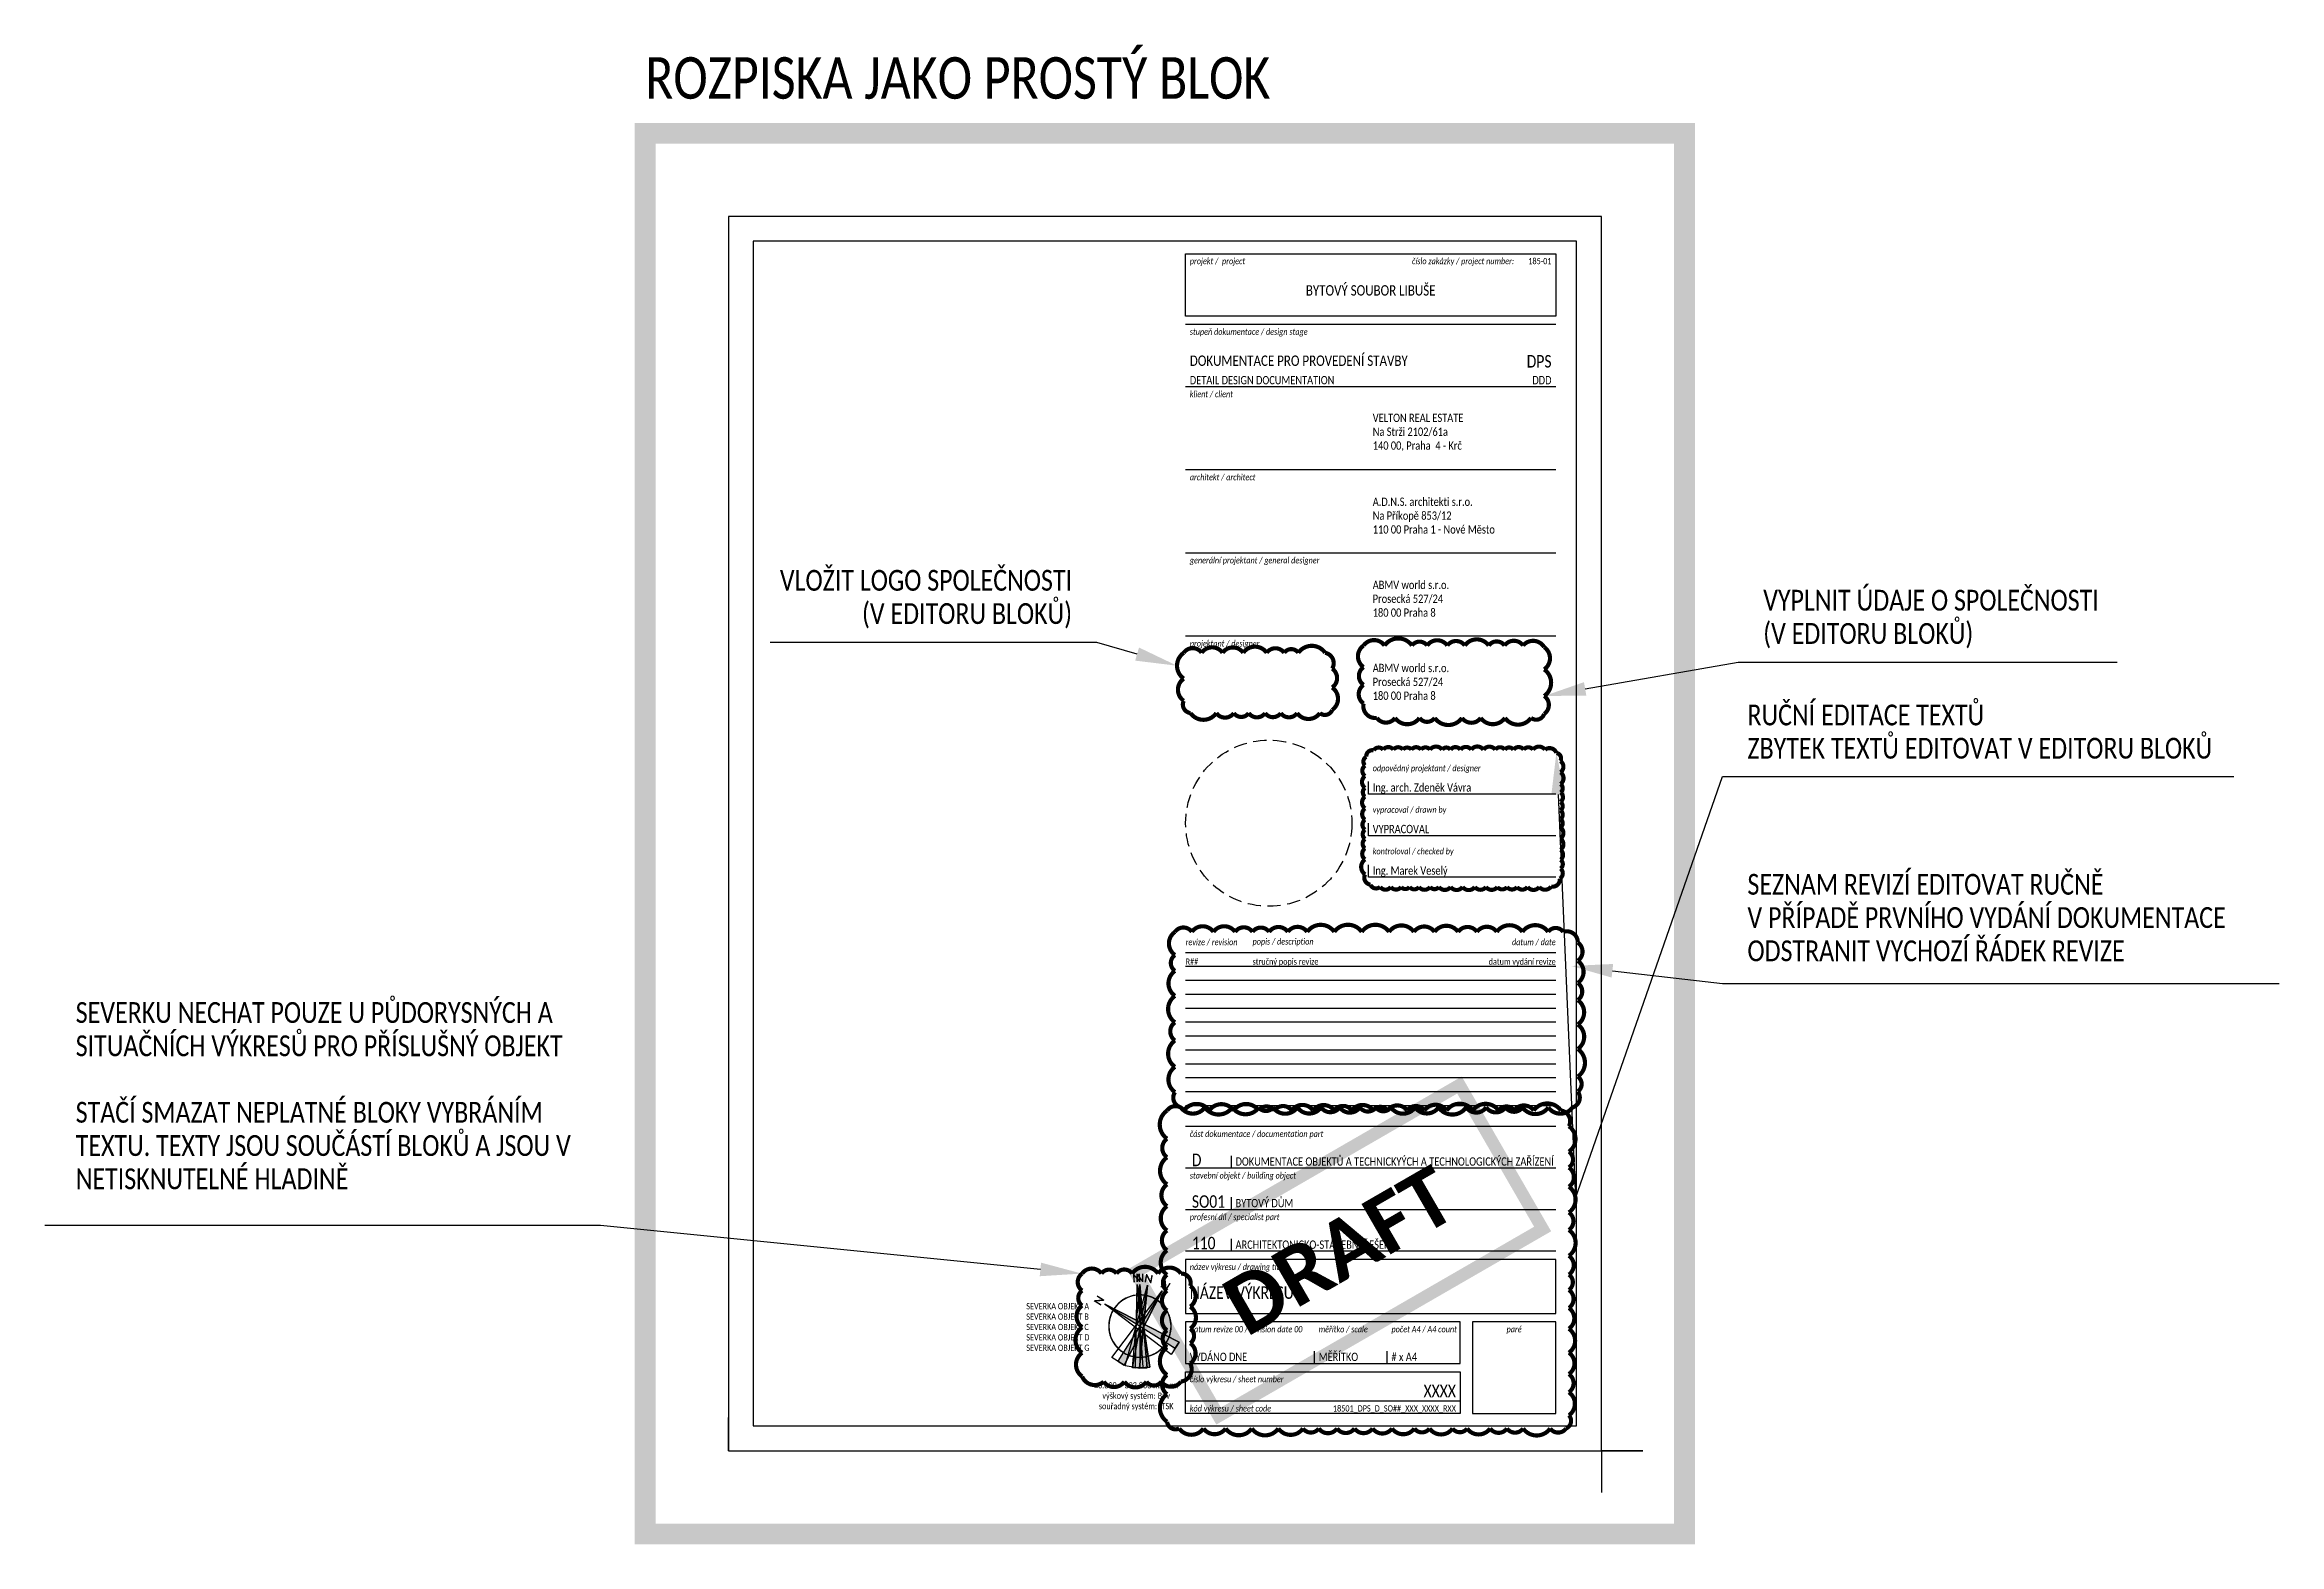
# Paper-space layout 'TB_Sheet_Full_Architect_STATIC' of a CAD drawing. Header units: millimetres. Extents: x -374 to 163, y -23 to 338.
import ezdxf
from ezdxf import colors
from ezdxf.entities.mleader import LeaderData, LeaderLine
from ezdxf.enums import TextEntityAlignment as Align
from ezdxf.math import Vec2, Vec3

# ---------------------------------------------------------------- set-up
doc = ezdxf.new("R2010")
doc.units = ezdxf.units.MM
doc.linetypes.add('HIDDEN2', pattern=[4.7625, 3.175, -1.5875])
doc.layers.add('ABMV_NoPrint', color=30, linetype='Continuous', plot=False)
doc.layers.add('ABMV_Sheet_Titleblock', color=7, linetype='Continuous')
doc.layers.add('ABMV_Sheet_Titleblock_Folding Marks', color=8, linetype='Continuous')
doc.styles.add('Calibri', font='calibri.ttf', dxfattribs={"width": 0.8, "height": 1.5})
doc.styles.add('Calibri_B', font='calibrib.ttf', dxfattribs={"width": 0.8, "height": 1.5})
doc.styles.add('Calibri_I', font='calibrii.ttf', dxfattribs={"width": 0.8, "height": 1.5})

# ---------------------------------------------------------------- blocks, each defined once
blk = doc.blocks.new('Stamp_DRAFT')
at = {"color": 0, "linetype": 'ByBlock', "lineweight": -2, "transparency": 16777216, "const_width": 3}
blk.add_lwpolyline([(-45, 20.21), (45, 20.21), (45, -19.79), (-45, -19.79)], close=True, dxfattribs=at)
at = {"color": 0, "linetype": 'ByBlock', "lineweight": -2, "transparency": 16777216, "style": 'Calibri_B'}
blk.add_text('DRAFT', height=14, dxfattribs=at).set_placement((0, 0.21), align=Align.MIDDLE_CENTER)
blk = doc.blocks.new('*U11')
at = {"layer": 'ABMV_Sheet_Titleblock'}
for points in [[(0, 297), (-210, 297), (-210, 0), (0, 0)], [(-204, 291), (-204, 6), (-6, 6), (-6, 291)]]:
    blk.add_lwpolyline(points, close=True, dxfattribs=at)
at = {"layer": 'ABMV_Sheet_Titleblock_Folding Marks'}
for p, q in [((0, 297), (-8, 297)), ((-210, 0), (-210, 8))]:
    blk.add_line(p, q, dxfattribs=at)
blk = doc.blocks.new('*U19')
at = {"layer": 'ABMV_Sheet_Titleblock'}
blk.add_line((44.5, 0), (-44.5, 0), dxfattribs=at)
blk = doc.blocks.new('*U20')
at = {"color": 0, "linetype": 'ByBlock', "lineweight": -2, "transparency": 16777216}
for p in [(0, 36.85), (0, 33.5), (0, 30.15), (0, 26.8), (0, 23.45), (0, 20.1), (0, 16.75), (0, 13.4), (0, 10.05), (0, 6.7), (0, 3.35), (0, 0)]:
    blk.add_blockref('*U19', p, dxfattribs=at)
blk = doc.blocks.new('North_Arrow_Object A')
h = blk.add_hatch(color=256)
h.dxf.hatch_style = 1
h.paths.add_polyline_path([(1.81, 9.83), (-1.81, -9.83), (-0.09, -10.15)])
for points in [[(1.81, 9.83), (-0.09, -10.15), (-3.53, -9.52)], [(1.81, 9.83), (-1.81, -9.83), (-0.09, -10.15)]]:
    blk.add_lwpolyline(points, close=True)
for start, end in [(81.2433, 247.8967), (271.2433, 77.8967)]:
    blk.add_arc((0, 0), 7.5, start, end)
at = {"style": 'Calibri_B'}
blk.add_text('N', height=2, rotation=349.57, dxfattribs=at).set_placement((1.81, 9.83), align=Align.BOTTOM_CENTER)
at = {"layer": 'ABMV_NoPrint', "style": 'Calibri', "width": 0.8}
blk.add_text('SEVERKA OBJEKT A', height=1.5, dxfattribs=at).set_placement((-27.34, 4.04))
blk = doc.blocks.new('North_Arrow_Object B')
h = blk.add_hatch(color=256)
h.dxf.hatch_style = 1
h.paths.add_polyline_path([(-0.68, 9.98), (0.68, -9.98), (2.42, -9.86)])
for points in [[(-0.68, 9.98), (2.42, -9.86), (-1.07, -10.1)], [(-0.68, 9.98), (0.68, -9.98), (2.42, -9.86)]]:
    blk.add_lwpolyline(points, close=True)
for start, end in [(95.5533, 262.2067), (285.5533, 92.2067)]:
    blk.add_arc((0, 0), 7.5, start, end)
at = {"style": 'Calibri_B'}
blk.add_text('N', height=2, rotation=3.88, dxfattribs=at).set_placement((-0.68, 9.98), align=Align.BOTTOM_CENTER)
at = {"layer": 'ABMV_NoPrint', "style": 'Calibri', "width": 0.8}
blk.add_text('SEVERKA OBJEKT B', height=1.5, dxfattribs=at).set_placement((-27.34, 1.54))
blk = doc.blocks.new('North_Arrow_Object C')
h = blk.add_hatch(color=256)
h.dxf.hatch_style = 1
h.paths.add_polyline_path([(-8.47, 5.31), (8.47, -5.31), (9.4, -3.83)])
for points in [[(-8.47, 5.31), (9.4, -3.83), (7.55, -6.79)], [(-8.47, 5.31), (8.47, -5.31), (9.4, -3.83)]]:
    blk.add_lwpolyline(points, close=True)
for start, end in [(339.6133, 146.2667), (149.6133, 316.2667)]:
    blk.add_arc((0, 0), 7.5, start, end)
at = {"style": 'Calibri_B'}
blk.add_text('N', height=2, rotation=57.94, dxfattribs=at).set_placement((-8.47, 5.31), align=Align.BOTTOM_CENTER)
at = {"layer": 'ABMV_NoPrint', "style": 'Calibri', "width": 0.8}
blk.add_text('SEVERKA OBJEKT C', height=1.5, dxfattribs=at).set_placement((-27.34, -0.96))
blk = doc.blocks.new('North_Arrow_Object D')
h = blk.add_hatch(color=256)
h.dxf.hatch_style = 1
h.paths.add_polyline_path([(5.31, 8.47), (-5.31, -8.47), (-3.83, -9.4)])
for points in [[(5.31, 8.47), (-3.83, -9.4), (-6.79, -7.55)], [(5.31, 8.47), (-5.31, -8.47), (-3.83, -9.4)]]:
    blk.add_lwpolyline(points, close=True)
for start, end in [(59.6133, 226.2667), (249.6133, 56.2667)]:
    blk.add_arc((0, 0), 7.5, start, end)
at = {"style": 'Calibri_B'}
blk.add_text('N', height=2, rotation=327.94, dxfattribs=at).set_placement((5.31, 8.47), align=Align.BOTTOM_CENTER)
at = {"layer": 'ABMV_NoPrint', "style": 'Calibri', "width": 0.8}
blk.add_text('SEVERKA OBJEKT D', height=1.5, dxfattribs=at).set_placement((-27.34, -3.46))
blk = doc.blocks.new('North_Arrow_Object G')
h = blk.add_hatch(color=256)
h.dxf.hatch_style = 1
h.paths.add_polyline_path([(0, 10), (0, -10), (1.75, -10)])
for points in [[(0, 10), (1.75, -10), (-1.75, -10)], [(0, 10), (0, -10), (1.75, -10)]]:
    blk.add_lwpolyline(points, close=True)
for start, end in [(91.6733, 258.3267), (281.6733, 88.3267)]:
    blk.add_arc((0, 0), 7.5, start, end)
at = {"style": 'Calibri_B'}
blk.add_text('N', height=2, dxfattribs=at).set_placement((0, 10), align=Align.BOTTOM_CENTER)
at = {"layer": 'ABMV_NoPrint', "style": 'Calibri', "width": 0.8}
blk.add_text('SEVERKA OBJEKT G', height=1.5, dxfattribs=at).set_placement((-27.34, -5.96))
blk = doc.blocks.new('ABMV_TB_Sheet_Full_Arch_STATIC')
at = {"layer": 'ABMV_NoPrint', "const_width": 1}
for points in [[(-100.46, 192, 0.520567), (-100.46, 185.79, 0.520567), (-100.46, 180.44, 0.520567), (-98.84, 177.5, 0.520567), (-92.62, 177.5, 0.520567), (-88.42, 177.5, 0.520567), (-84.84, 177.5, 0.520567), (-80.89, 177.5, 0.520567), (-77.12, 177.5, 0.520567), (-73.18, 177.5, 0.520567), (-67.72, 177.5, 0.520567), (-64.76, 178.25, 0.520567), (-64.76, 183.65, 0.520567), (-64.76, 188.19, 0.520567), (-66.45, 192, 0.520567), (-72.9, 192, 0.520567), (-76.3, 192, 0.520567), (-80.5, 192, 0.520567), (-86.16, 192, 0.520567), (-91.12, 192, 0.520567), (-96.16, 192, 0.520567)], [(-57.21, 193.74, 0.520567), (-57.21, 188.56, 0.520567), (-57.21, 184.27, 0.520567), (-57.21, 179.79, 0.520567), (-54, 176.34, 0.520567), (-49.63, 176.34, 0.520567), (-43.76, 176.34, 0.520567), (-40.1, 176.34, 0.520567), (-33.53, 176.34, 0.520567), (-29.02, 176.34, 0.520567), (-23.2, 176.34, 0.520567), (-16.94, 176.34, 0.520567), (-13.76, 177.3, 0.520567), (-13.76, 181.61, 0.520567), (-13.76, 188, 0.520567), (-13.76, 193.36, 0.520567), (-18.84, 193.74, 0.520567), (-23.29, 193.74, 0.520567), (-27.11, 193.74, 0.520567), (-32.85, 193.74, 0.520567), (-37.06, 193.74, 0.520567), (-41.93, 193.74, 0.520567), (-45.56, 193.74, 0.520567), (-52.16, 193.74, 0.520567)]]:
    blk.add_lwpolyline(points, format="xyb", close=True, dxfattribs=at)
at = {"layer": 'ABMV_NoPrint'}
blk.add_lwpolyline([(0, 0), (10, 0), (0, 0), (0, -10)], dxfattribs=at)
at = {"layer": 'ABMV_Sheet_Titleblock'}
for p, q in [((-11, 271), (-100, 271)), ((-11, 256), (-100, 256)), ((-11, 236), (-100, 236)), ((-11, 216), (-100, 216)), ((-11, 196), (-100, 196)), ((-56, 158), (-56, 161)), ((-11, 158), (-56, 158)), ((-56, 148), (-56, 151)), ((-11, 148), (-56, 148)), ((-56, 138), (-56, 141)), ((-11, 138), (-56, 138)), ((-11, 78), (-100, 78)), ((-89, 68), (-89, 71)), ((-11, 68), (-100, 68)), ((-89, 58), (-89, 61)), ((-11, 58), (-100, 58)), ((-89, 48), (-89, 51)), ((-11, 48), (-100, 48)), ((-69, 21), (-69, 24)), ((-51.5, 21), (-51.5, 24)), ((-100, 12), (-34, 12))]:
    blk.add_line(p, q, dxfattribs=at)
blk.add_lwpolyline([(-100, 273), (-100, 288), (-11, 288), (-11, 273)], close=True, dxfattribs=at)
at = {"layer": 'ABMV_Sheet_Titleblock', "lineweight": 30}
for points in [[(-11, 46), (-100, 46), (-100, 33), (-11, 33)], [(-34, 21), (-34, 31), (-100, 31), (-100, 21)], [(-31, 9), (-11, 9), (-11, 31), (-31, 31)], [(-100, 19), (-34, 19), (-34, 9), (-100, 9)]]:
    blk.add_lwpolyline(points, close=True, dxfattribs=at)
at = {"layer": 'ABMV_Sheet_Titleblock', "color": 8, "linetype": 'HIDDEN2'}
blk.add_circle((-80, 151), 20, dxfattribs=at)
blk.add_blockref('*U20', (-55.5, 83))
at = {"layer": 'ABMV_Sheet_Titleblock', "style": 'Calibri_I', "width": 0.8}
for s, p in [('projekt /  project', (-99, 287)), ('stupeň dokumentace / design stage', (-99, 270)), ('klient / client', (-99, 255)), ('architekt / architect', (-99, 235)), ('generální projektant / general designer', (-99, 215)), ('projektant / designer', (-99, 195)), ('část dokumentace / documentation part', (-99, 77)), ('stavební objekt / building object', (-99, 67)), ('profesní díl / specialist part', (-99, 57)), ('název výkresu / drawing title', (-99, 45)), ('číslo výkresu / sheet number', (-99, 18))]:
    blk.add_text(s, height=1.5, dxfattribs=at).set_placement(p, align=Align.TOP_LEFT)
at = {"layer": 'ABMV_Sheet_Titleblock', "width": 0.8}
for s, style, p in [('číslo zakázky / project number:', 'Calibri_I', (-21, 287)), ('185-01', 'Calibri', (-12, 287))]:
    blk.add_text(s, height=1.5, dxfattribs=dict(at, style=style)).set_placement(p, align=Align.TOP_RIGHT)
at = {"layer": 'ABMV_Sheet_Titleblock', "style": 'Calibri', "width": 0.8}
for s, height, p in [('DPS', 3, (-12, 259.73)), ('DDD', 2, (-12, 256))]:
    blk.add_text(s, height=height, dxfattribs=at).set_placement(p, align=Align.BOTTOM_RIGHT)
at = {"layer": 'ABMV_Sheet_Titleblock', "width": 0.8}
for s, height, style, p in [('DETAIL DESIGN DOCUMENTATION', 2, 'Calibri', (-99, 256)), ('kód výkresu / sheet code', 1.5, 'Calibri_I', (-99, 9))]:
    blk.add_text(s, height=height, dxfattribs=dict(at, style=style)).set_placement(p, align=Align.BOTTOM_LEFT)
at = {"layer": 'ABMV_Sheet_Titleblock', "style": 'Calibri_I', "width": 0.8}
for s, p in [('odpovědný projektant / designer', (-55, 163.5)), ('vypracoval / drawn by', (-55, 153.5)), ('kontroloval / checked by', (-55, 143.5))]:
    blk.add_text(s, height=1.5, dxfattribs=at).set_placement(p)
blk.add_text('paré', height=1.5, dxfattribs=at).set_placement((-21, 30), align=Align.TOP_CENTER)
at = {"layer": 'ABMV_Sheet_Titleblock', "style": 'Calibri'}
for s, insert, char_height, attachment_point in [('{\\fCalibri Light|b0|i0|c0|p34;\\H0.83333x;BYTOVÝ SOUBOR LIBUŠE}', (-55.5, 279.18), 3, 5), ('{\\fCalibri|b0|i0|c238|p34;DOKUMENTACE PRO PROVEDENÍ STAVBY}', (-99, 261), 2.5, 7), ('\\A1;{\\fCalibri|b0|i0|c238|p34;VELTON REAL ESTATE\\P}Na {\\fCalibri|b0|i0|c238|p34;Strži 2102/61a\\P140 00, Praha  4 - Krč}', (-55, 245), 2, 4), ('\\A1;{\\fCalibri|b0|i0|c238|p34;A.D.N.S. }architekti s.r.o.\\PNa P{\\fCalibri|b0|i0|c238|p34;říkopě 853/12\\P110 00 Praha 1 - Nové Město}', (-55, 225), 2, 4), ('\\A1;ABMV world s.r.o.\\PProsecká 527/24\\P180 00 Praha 8', (-55, 205), 2, 4), ('\\A1;ABMV world s.r.o.\\PProsecká 527/24\\P180 00 Praha 8', (-55, 185), 2, 4)]:
    blk.add_mtext(s, dxfattribs=dict(at, insert=insert, char_height=char_height, attachment_point=attachment_point))
at = {"layer": 'ABMV_Sheet_Titleblock', "char_height": 1.5}
for s, insert, width, attachment_point, style in [('revize / revision', (-100, 122.35), 15, 4, 'Calibri_I'), ('popis / description', (-83.91, 122.35), 57.9092, 4, 'Calibri_I'), ('datum / date', (-11, 122.35), 15, 6, 'Calibri_I'), ('datum revize{\\fCalibri|b0|i1|c238|p34; 00} / revision date{\\fCalibri|b0|i1|c238|p34; 00}', (-99, 30), 30, 1, 'Calibri_I'), ('měřítko / scale', (-68, 30), 19, 1, 'Calibri_I'), ('počet A4 / A4 count', (-50.5, 30), 16.5, 1, 'Calibri_I'), ('±0.000 = {\\fCalibri|b0|i0|c238|p34;303,800} m n. m.{\\fCalibri|b0|i0|c238|p34;\\Pvýškový systém: Bpv\\Psouřadný systém: JTSK}', (-111.9, 9.63), 19.5159, 8, 'Calibri')]:
    blk.add_mtext(s, dxfattribs=dict(at, insert=insert, width=width, attachment_point=attachment_point, style=style))
at = {"layer": 'ABMV_NoPrint'}
ml = blk.add_multileader_mtext('Standard', dxfattribs=at)
ml.set_content('VLO{\\fCalibri|b0|i0|c238|p34;ŽIT LOGO SPOLEČNOSTI }({\\fCalibri|b0|i0|c238|p34;V EDITORU BLOKŮ})', color=256, style='Calibri')
ml.set_leader_properties()
ml.build(insert=Vec2(0, 0))
ml.multileader.update_dxf_attribs({"text_left_attachment_type": 5, "text_right_attachment_type": 5, "dogleg_length": 5, "arrow_head_size": 10})
ctx = ml.context
ctx.base_point, ctx.char_height, ctx.arrow_head_size, ctx.landing_gap_size, ctx.plane_origin = Vec3(-198.73, 194.51), 5, 10, 1, Vec3(-180.17, 207.96)
ctx.left_attachment, ctx.right_attachment, ctx.text_align_type = 5, 5, 2
notes = []
notes.append((ctx, [(1, (1, 1, 0), (-121.33, 194.51), (-1, 0), 5, [(1, [(-102.08, 188.89)], 0, [])])]))
ctx.mtext.insert, ctx.mtext.width, ctx.mtext.alignment, ctx.mtext.line_spacing_factor, ctx.mtext.flow_direction = Vec3(-127.33, 211.94), 71.9253, 3, 0.96, 5
ml = blk.add_multileader_mtext('Standard', dxfattribs=at)
ml.set_content('{\\fCalibri|b0|i0|c238|p34;VYPLNIT ÚDAJE O SPOLEČNOSTI }({\\fCalibri|b0|i0|c238|p34;V EDITORU BLOKŮ})', color=256, style='Calibri')
ml.set_leader_properties()
ml.build(insert=Vec2(0, 0))
ml.multileader.update_dxf_attribs({"text_left_attachment_type": 5, "text_right_attachment_type": 5, "dogleg_length": 5, "arrow_head_size": 10})
ctx = ml.context
ctx.base_point, ctx.char_height, ctx.arrow_head_size, ctx.landing_gap_size, ctx.plane_origin = Vec3(37.93, 189.71), 5, 10, 1, Vec3(26.77, 207.96)
ctx.left_attachment, ctx.right_attachment = 5, 5
notes.append((ctx, [(0, (1, 1, 0), (32.93, 189.71), (1, 0), 5, [(1, [(-13.76, 181.61)], 0, [])])]))
ctx.mtext.insert, ctx.mtext.width, ctx.mtext.line_spacing_factor, ctx.mtext.flow_direction = Vec3(38.93, 207.15), 84.2904, 0.96, 5
for ctx, leaders in notes:
    for number, flags, end, landing, length, lines in leaders:
        leader = LeaderData()
        leader.index, (leader.has_last_leader_line, leader.has_dogleg_vector, leader.attachment_direction) = number, flags
        leader.last_leader_point, leader.dogleg_vector, leader.dogleg_length = Vec3(end), Vec3(landing), length
        for number, points, colour, breaks in lines:
            line = LeaderLine()
            line.index, line.vertices, line.color, line.breaks = number, Vec3.list(points), colors.encode_raw_color(colour), breaks
            leader.lines.append(line)
        ctx.leaders.append(leader)

psp = doc.layouts.new('TB_Sheet_Full_Architect_STATIC')

# ---------------------------------------------------------------- linework, layer by layer
at = {"layer": 'ABMV_NoPrint', "const_width": 5}
psp.add_lwpolyline([(-230, 317), (20, 317), (20, -20), (-230, -20)], close=True, dxfattribs=at)
at = {"layer": 'ABMV_NoPrint', "const_width": 1}
for points in [[(-56.84, 138.68, 0.520567), (-55.56, 136.22, 0.520567), (-53.22, 135.68, 0.520567), (-50.64, 135.68, 0.520567), (-48.16, 135.68, 0.520567), (-46.15, 135.68, 0.520567), (-43.88, 135.68, 0.520567), (-41.21, 135.68, 0.520567), (-39.08, 135.68, 0.520567), (-36.27, 135.68, 0.520567), (-33.39, 135.68, 0.520567), (-30.44, 135.68, 0.520567), (-27.77, 135.68, 0.520567), (-25.03, 135.68, 0.520567), (-22.71, 135.68, 0.520567), (-20.3, 135.68, 0.520567), (-17.76, 135.68, 0.520567), (-14.94, 135.68, 0.520567), (-12.11, 135.77, 0.520567), (-10.01, 137.67, 0.520567), (-9.84, 140.08, 0.520567), (-9.84, 142.22, 0.520567), (-9.84, 144.6, 0.520567), (-9.84, 147.29, 0.520567), (-9.84, 149.98, 0.520567), (-9.84, 152.02, 0.520567), (-9.84, 154.1, 0.520567), (-9.84, 156.12, 0.520567), (-9.84, 158.38, 0.520567), (-9.84, 160.43, 0.520567), (-9.84, 163.24, 0.520567), (-9.86, 165.97, 0.520567), (-10.83, 167.9, 0.520567), (-13.57, 168.68, 0.520567), (-16.45, 168.68, 0.520567), (-18.69, 168.68, 0.520567), (-21.14, 168.68, 0.520567), (-23.24, 168.68, 0.520567), (-25.53, 168.68, 0.520567), (-28.36, 168.68, 0.520567), (-31.31, 168.68, 0.520567), (-33.9, 168.68, 0.520567), (-36.3, 168.68, 0.520567), (-38.31, 168.68, 0.520567), (-41.23, 168.68, 0.520567), (-43.39, 168.68, 0.520567), (-45.72, 168.68, 0.520567), (-47.73, 168.68, 0.520567), (-50.04, 168.68, 0.520567), (-52.47, 168.68, 0.520567), (-54.76, 168.53, 0.520567), (-56.54, 166.99, 0.520567), (-56.84, 164.89, 0.520567), (-56.84, 162.35, 0.520567), (-56.84, 159.49, 0.520567), (-56.84, 157.38, 0.520567), (-56.84, 154.56, 0.520567), (-56.84, 151.85, 0.520567), (-56.84, 149.43, 0.520567), (-56.84, 147.21, 0.520567), (-56.84, 144.95, 0.520567), (-56.84, 142.29, 0.520567)], [(-104.47, 81.87, -0.520567), (-100.42, 81.87, -0.520567), (-94.33, 81.87, -0.520567), (-88.46, 81.87, -0.520567), (-82.44, 81.87, -0.520567), (-78.64, 81.87, -0.520567), (-74.5, 81.87, -0.520567), (-69.33, 81.87, -0.520567), (-64.28, 81.87, -0.520567), (-60.02, 81.87, -0.520567), (-54.88, 81.87, -0.520567), (-51.47, 81.87, -0.520567), (-46.73, 81.87, -0.520567), (-42.59, 81.87, -0.520567), (-37.23, 81.87, -0.520567), (-30.93, 81.87, -0.520567), (-24.73, 81.87, -0.520567), (-20.98, 81.87, -0.520567), (-16.28, 81.87, -0.520567), (-9.73, 81.87, -0.520567), (-7.82, 78.09, -0.520567), (-7.82, 71.97, -0.520567), (-7.82, 68.16, -0.520567), (-7.82, 63.53, -0.520567), (-7.82, 57.35, -0.520567), (-7.82, 53.14, -0.520567), (-7.82, 46.92, -0.520567), (-7.82, 42.39, -0.520567), (-7.82, 38.71, -0.520567), (-7.82, 34.36, -0.520567), (-7.82, 29.36, -0.520567), (-7.82, 23.61, -0.520567), (-7.82, 18.45, -0.520567), (-7.82, 14.08, -0.520567), (-7.82, 8.54, -0.520567), (-8.5, 5.38, -0.520567), (-12.32, 5.38, -0.520567), (-18.83, 5.38, -0.520567), (-22.71, 5.38, -0.520567), (-26.76, 5.38, -0.520567), (-32.3, 5.38, -0.520567), (-35.8, 5.38, -0.520567), (-41.35, 5.38, -0.520567), (-44.99, 5.38, -0.520567), (-50.35, 5.38, -0.520567), (-55.03, 5.38, -0.520567), (-59.38, 5.38, -0.520567), (-63.58, 5.38, -0.520567), (-67.99, 5.38, -0.520567), (-71.78, 5.38, -0.520567), (-77.71, 5.38, -0.520567), (-84.09, 5.38, -0.520567), (-90.38, 5.38, -0.520567), (-95.71, 5.38, -0.520567), (-101.56, 5.38, -0.520567), (-104.47, 6.99, -0.520567), (-104.47, 13.62, -0.520567), (-104.47, 18.24, -0.520567), (-104.47, 24.89, -0.520567), (-104.47, 28.98, -0.520567), (-104.47, 33.76, -0.520567), (-104.47, 38.51, -0.520567), (-104.47, 42.34, -0.520567), (-104.47, 48.22, -0.520567), (-104.47, 53.01, -0.520567), (-104.47, 58.86, -0.520567), (-104.47, 64.1, -0.520567), (-104.47, 70.62, -0.520567), (-104.47, 75.09, -0.520567)]]:
    psp.add_lwpolyline(points, format="xyb", close=True, dxfattribs=at)
at = {"layer": 'ABMV_NoPrint', "color": 1, "const_width": 1}
for points in [[(-102.57, 124.85, -0.520567), (-98.51, 124.85, -0.520567), (-93.32, 124.85, -0.520567), (-88.11, 124.85, -0.520567), (-83.91, 124.85, -0.520567), (-79.93, 124.85, -0.520567), (-75.42, 124.85, -0.520567), (-70.77, 124.85, -0.520567), (-64.24, 124.85, -0.520567), (-57.65, 124.85, -0.520567), (-51.07, 124.85, -0.520567), (-45.1, 124.85, -0.520567), (-40.13, 124.85, -0.520567), (-34.47, 124.85, -0.520567), (-29.93, 124.85, -0.520567), (-25.17, 124.85, -0.520567), (-19.01, 124.85, -0.520567), (-12.8, 124.85, -0.520567), (-9.18, 124.85, -0.520567), (-5.68, 122.3, -0.520567), (-5.68, 117.9, -0.520567), (-5.68, 112.56, -0.520567), (-5.68, 108.44, -0.520567), (-5.68, 102.57, -0.520567), (-5.68, 96.67, -0.520567), (-5.68, 90.03, -0.520567), (-5.68, 86.44, -0.520567), (-6.95, 82.63, -0.520567), (-12.77, 82.63, -0.520567), (-18.97, 82.63, -0.520567), (-23.06, 82.63, -0.520567), (-27.71, 82.63, -0.520567), (-32.52, 82.63, -0.520567), (-39.17, 82.63, -0.520567), (-44.8, 82.63, -0.520567), (-50.64, 82.63, -0.520567), (-54.24, 82.63, -0.520567), (-58.09, 82.63, -0.520567), (-62.95, 82.63, -0.520567), (-67.43, 82.63, -0.520567), (-73.12, 82.63, -0.520567), (-79, 82.63, -0.520567), (-82.39, 82.63, -0.520567), (-88.78, 82.63, -0.520567), (-95.38, 82.63, -0.520567), (-101.16, 82.63, -0.520567), (-102.57, 86.3, -0.520567), (-102.57, 92.37, -0.520567), (-102.57, 98.72, -0.520567), (-102.57, 103.09, -0.520567), (-102.57, 109.45, -0.520567), (-102.57, 115.46, -0.520567), (-102.57, 119.28, -0.520567)], [(-124.9, 42.64, 0.520567), (-124.9, 38.55, 0.520567), (-124.9, 34.94, 0.520567), (-124.9, 29.73, 0.520567), (-124.9, 23.58, 0.520567), (-124.9, 17.89, 0.520567), (-119.7, 16.64, 0.520567), (-114.75, 16.64, 0.520567), (-109.43, 16.64, 0.520567), (-105.84, 16.64, 0.520567), (-101.16, 16.64, 0.520567), (-98.9, 21.01, 0.520567), (-98.9, 25.89, 0.520567), (-98.9, 29.41, 0.520567), (-98.9, 34.69, 0.520567), (-98.9, 39.66, 0.520567), (-101.14, 42.64, 0.520567), (-106.65, 42.64, 0.520567), (-112.88, 42.64, 0.520567), (-116.64, 42.64, 0.520567), (-120.25, 42.64, 0.520567)]]:
    psp.add_lwpolyline(points, format="xyb", close=True, dxfattribs=at)

# ---------------------------------------------------------------- block references
for name, p in [('*U11', (0, 0)), ('ABMV_TB_Sheet_Full_Arch_STATIC', (0, 0)), ('North_Arrow_Object B', (-111, 30)), ('North_Arrow_Object G', (-111, 30)), ('North_Arrow_Object A', (-111, 30)), ('North_Arrow_Object D', (-111, 30)), ('North_Arrow_Object C', (-111, 30))]:
    psp.add_blockref(name, p)
at = {"layer": 'ABMV_Sheet_Titleblock', "color": 1, "transparency": 33554534, "rotation": 30}
psp.add_blockref('Stamp_DRAFT', (-63, 48), dxfattribs=at)

# ---------------------------------------------------------------- texts
at = {"layer": 'ABMV_NoPrint', "style": 'Calibri', "width": 0.8}
psp.add_text('ROZPISKA JAKO PROSTÝ BLOK', height=10, dxfattribs=at).set_placement((-230, 325.3))
at = {"layer": 'ABMV_Sheet_Titleblock', "style": 'Calibri', "width": 0.8}
for s, height, p in [('Ing. arch. Zdeněk Vávra', 2, (-55, 158)), ('VYPRACOVAL', 2, (-55, 148)), ('Ing. Marek Veselý', 2, (-55, 138)), ('R##', 1.5, (-100, 116.5)), ('stručný popis revize', 1.5, (-83.91, 116.5)), ('D', 3, (-98.5, 67.58)), ('DOKUMENTACE OBJEKTŮ A TECHNICKYÝCH A TECHNOLOGICKÝCH ZAŘÍZENÍ', 2, (-88, 68)), ('SO01', 3, (-98.5, 57.58)), ('BYTOVÝ DŮM', 2, (-88, 58)), ('110', 3, (-98.5, 47.58)), ('ARCHITEKTONICKO-STAVEBNÍ ŘEŠENÍ', 2, (-88, 48)), ('VYDÁNO DNE', 2, (-99, 21)), ('MĚŘÍTKO', 2, (-68, 21)), ('# x A4', 2, (-50.5, 21))]:
    psp.add_text(s, height=height, dxfattribs=at).set_placement(p, align=Align.BOTTOM_LEFT)
for s, height, p in [('datum vydání revize', 1.5, (-11, 116.5)), ('18501_DPS_D_SO##_XXX_XXXX_RXX', 1.5, (-35, 9)), ('XXXX', 3, (-35, 12))]:
    psp.add_text(s, height=height, dxfattribs=at).set_placement(p, align=Align.BOTTOM_RIGHT)
at = {"layer": 'ABMV_Sheet_Titleblock', "insert": (-99, 38.04), "char_height": 3, "attachment_point": 4, "style": 'Calibri'}
psp.add_mtext('\\W0.8000;NÁZEV VÝKRESU', dxfattribs=at)

# ---------------------------------------------------------------- leaders
at = {"layer": 'ABMV_NoPrint'}
ml = psp.add_multileader_mtext('Standard', dxfattribs=at)
ml.set_content('RU{\\fCalibri|b0|i0|c238|p34;ČNÍ EDITACE TEXTŮ}\\PZBYTEK TEXT{\\fCalibri|b0|i0|c238|p34;Ů EDITOVAT V EDITORU BLOKŮ}', color=256, style='Calibri')
ml.set_leader_properties()
ml.build(insert=Vec2(0, 0))
ml.multileader.update_dxf_attribs({"text_left_attachment_type": 5, "text_right_attachment_type": 5, "dogleg_length": 5, "arrow_head_size": 10})
ctx = ml.context
ctx.base_point, ctx.char_height, ctx.arrow_head_size, ctx.landing_gap_size, ctx.plane_origin = Vec3(34.13, 162.27), 5, 10, 1, Vec3(-10.83, 126.67)
ctx.left_attachment, ctx.right_attachment = 5, 5
notes = []
notes.append((ctx, [(0, (1, 1, 0), (29.13, 162.27), (1, 0), 5, [(1, [(-10.83, 167.9), (-6.23, 60.78)], 0, [])])]))
ctx.mtext.insert, ctx.mtext.line_spacing_factor, ctx.mtext.flow_direction = Vec3(35.13, 179.54), 0.96, 5
at = {"layer": 'ABMV_NoPrint', "color": 1}
ml = psp.add_multileader_mtext('Standard', dxfattribs=at)
ml.set_content('{\\fCalibri|b0|i0|c238|p34;SEZNAM REVIZÍ EDITOVAT RUČNĚ\\PV PŘÍPADĚ PRVNÍHO VYDÁNÍ DOKUMENTACE ODSTRANIT VYCHOZÍ ŘÁDEK REVIZE}', color=1, style='Calibri')
ml.set_leader_properties()
ml.build(insert=Vec2(0, 0))
ml.multileader.update_dxf_attribs({"text_left_attachment_type": 5, "text_right_attachment_type": 5, "dogleg_length": 5, "arrow_head_size": 10})
ctx = ml.context
ctx.base_point, ctx.char_height, ctx.arrow_head_size, ctx.landing_gap_size, ctx.plane_origin = Vec3(34.13, 112.43), 5, 10, 1, Vec3(-10.83, 76.83)
ctx.left_attachment, ctx.right_attachment = 5, 5
notes.append((ctx, [(0, (1, 1, 0), (29.13, 112.43), (1, 0), 5, [(0, [(-7.29, 116.65)], 0, [])])]))
ctx.mtext.insert, ctx.mtext.width, ctx.mtext.line_spacing_factor, ctx.mtext.flow_direction = Vec3(35.13, 138.8), 126.6624, 0.96, 5
ml = psp.add_multileader_mtext('Standard', dxfattribs=at)
ml.set_content('{\\fCalibri|b0|i0|c238|p34;SEVERKU NECHAT POUZE U PŮDORYSNÝCH A SITUAČNÍCH VÝKRESŮ PRO PŘÍSLUŠNÝ OBJEKT\\P\\PSTAČÍ SMAZAT NEPLATNÉ BLOKY VYBRÁNÍM TEXTU. TEXTY JSOU SOUČÁSTÍ BLOKŮ A JSOU V NETISKNUTELNÉ HLADINĚ}', color=1, style='Calibri')
ml.set_leader_properties()
ml.build(insert=Vec2(0, 0))
ml.multileader.update_dxf_attribs({"text_left_attachment_type": 5, "text_right_attachment_type": 5, "dogleg_length": 5, "arrow_head_size": 10})
ctx = ml.context
ctx.base_point, ctx.char_height, ctx.arrow_head_size, ctx.landing_gap_size, ctx.plane_origin = Vec3(-367.98, 54.21), 5, 10, 1, Vec3(-129.64, -2.06)
ctx.left_attachment, ctx.right_attachment = 5, 5
notes.append((ctx, [(1, (1, 1, 0), (-240.78, 54.21), (-1, 0), 5, [(0, [(-124.99, 42.64)], 0, [])])]))
ctx.mtext.insert, ctx.mtext.width, ctx.mtext.defined_height, ctx.mtext.line_spacing_factor, ctx.mtext.flow_direction = Vec3(-366.98, 107.95), 126.4001, 84.02, 0.96, 5
for ctx, leaders in notes:
    for number, flags, end, landing, length, lines in leaders:
        leader = LeaderData()
        leader.index, (leader.has_last_leader_line, leader.has_dogleg_vector, leader.attachment_direction) = number, flags
        leader.last_leader_point, leader.dogleg_vector, leader.dogleg_length = Vec3(end), Vec3(landing), length
        for number, points, colour, breaks in lines:
            line = LeaderLine()
            line.index, line.vertices, line.color, line.breaks = number, Vec3.list(points), colors.encode_raw_color(colour), breaks
            leader.lines.append(line)
        ctx.leaders.append(leader)

doc.saveas('drawing.dxf')
